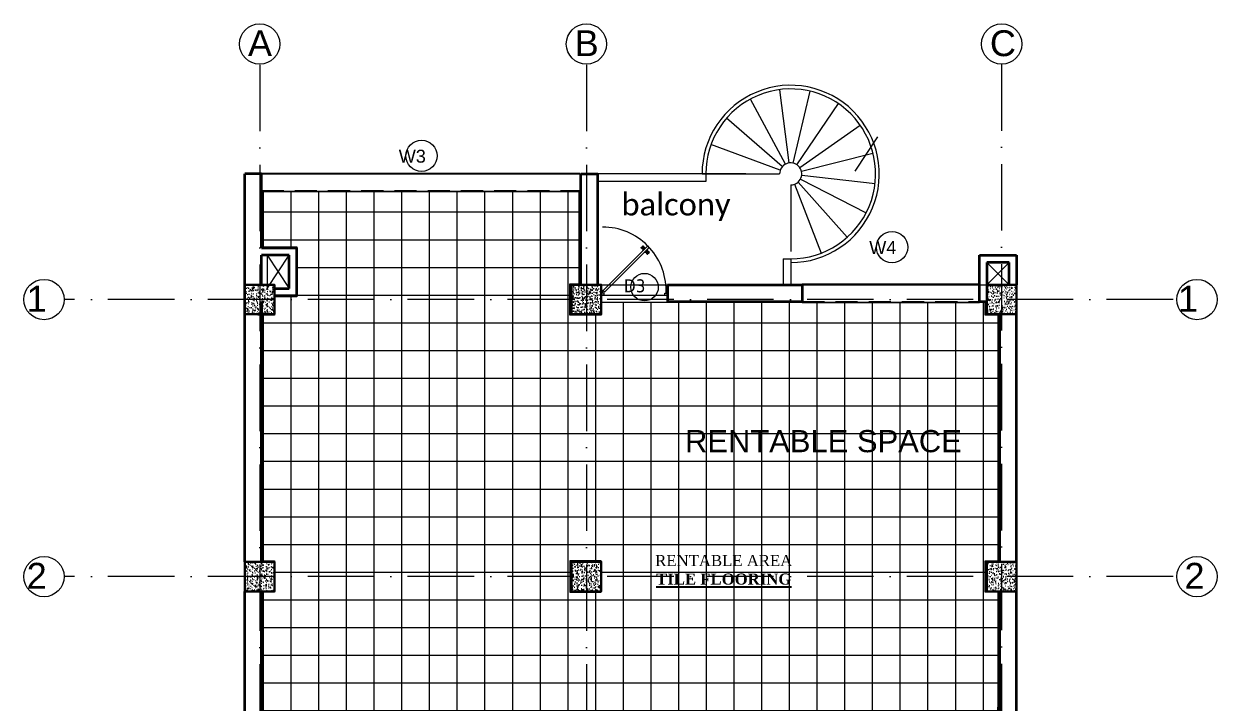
# Model space of a CAD drawing. Header units: inches. Extents: x 10755 to 33653, y -10992 to 10708.
# Drawn here: x 25991 to 26638, y -395 to -28 of the extents above; entities that cross this region are included whole.
import ezdxf

# ---------------------------------------------------------------- set-up
doc = ezdxf.new("R2010")
doc.units = ezdxf.units.IN
doc.header["$MEASUREMENT"] = 0
doc.linetypes.add('ACAD_ISO10W100', pattern=[18, 12, -3, 0, -3])
doc.linetypes.add('HIDDEN', pattern=[0.375, 0.25, -0.125])
for name, color, linetype, lineweight in [('beam in plan', 241, 'HIDDEN', 20), ('centerline', 9, 'ACAD_ISO10W100', 5), ('col', 1, 'Continuous', 30), ('DIMINSION', 5, 'Continuous', 15), ('hatch', 33, 'Continuous', 5), ('hatch 2', 8, 'Continuous', 13), ('hatch room', 33, 'Continuous', 9), ('hatch- rcc', 252, 'Continuous', 5), ('PLASTER', 50, 'Continuous', 9), ('PUERTAS', 7, 'Continuous', 0), ('railing', 33, 'Continuous', 15), ('rs', 102, 'Continuous', 15), ('sill line', 21, 'Continuous', 20), ('STAIRCASE', 143, 'Continuous', 15), ('title text 1', 113, 'Continuous', 25), ('wall', 1, 'Continuous', 35)]:
    doc.layers.add(name, color=color, linetype=linetype, lineweight=lineweight)
doc.layers.add('T-TEXT', color=230, linetype='Continuous')
doc.layers.add('text 100', color=4, linetype='Continuous')
doc.layers.get('DIMINSION').off()
doc.styles.add('Prajwal', font='stylu.ttf', dxfattribs={"height": 9})
doc.styles.get("Standard").update_dxf_attribs({"font": 'arial.ttf'})
doc.styles.add('suren', font='times.ttf', dxfattribs={"height": 4})

# ---------------------------------------------------------------- blocks, each defined once
blk = doc.blocks.new('ETERWEWE')
at = {"layer": 'hatch- rcc', "linetype": 'Continuous', "ltscale": 30}
h = blk.add_hatch(dxfattribs=at)
h.set_pattern_fill('AR-CONC', color=256, scale=0.5, style=0)
h.set_pattern_definition([(50, (0, 0), (3.586300913, -0.313760675), [0.375, -4.125]), (355, (0, 0), (-0.69375667, 3.76096067), [0.3, -3.3]), (100.4514445, (0.299, -0.026), (2.89254423, 3.447199955), [0.31870096, -3.50571056]), (46.1842, (0, 1), (5.33620665, -0.8275964), [0.5625, -6.1875]), (96.6356355, (0.4447, 0.931), (4.67330973, 4.870593), [0.47805171, -5.2585688]), (351.184164, (0, 1), (4.67330973, 4.870593), [0.45, -4.95]), (21, (0.5, 0.75), (2.98453526, -2.013094453), [0.375, -4.125]), (326, (0.5, 0.75), (1.21657666, 3.625750225), [0.3, -3.3]), (71.4514447, (0.7487, 0.5822), (4.20111188, 1.612655764), [0.31870095, -3.50571056]), (37.5, (0, 0), (0.060799277, 1.664469269), [0, -3.26, 0, -3.35, 0, -3.3125]), (7.5, (0, 0), (1.315347687, 1.97205856), [0, -1.91, 0, -3.185, 0, -1.2625]), (327.5, (-1.115, 0), (2.669112181, -0.112774359), [0, -1.25, 0, -3.9, 0, -5.175]), (317.5, (-1.615, 0), (2.915930847, 0.50052491), [0, -1.625, 0, -2.59, 0, -3.675])])
h.paths.add_polyline_path([(159423.23, -3794.58), (159439.23, -3794.58), (159439.23, -3778.58), (159423.23, -3778.58)])
at = {"layer": 'col', "linetype": 'Continuous', "ltscale": 30}
blk.add_lwpolyline([(159423.23, -3794.58), (159423.23, -3778.58), (159439.23, -3778.58), (159439.23, -3794.58), (159423.23, -3794.58)], dxfattribs=at)
blk = doc.blocks.new('wewerrr')
at = {"layer": 'DIMINSION', "linetype": 'Continuous'}
for p in [(16886.62, 33.19), (16886.62, 33.19), (17063.62, 33.19), (17063.62, 33.19), (17288.57, 33.19), (17288.57, 33.19), (16886.62, -116.81), (16886.62, -116.81), (17063.62, -116.81), (17063.62, -116.81), (17288.57, -116.81), (17288.57, -116.81)]:
    blk.add_blockref('ETERWEWE', p, dxfattribs=at)
blk = doc.blocks.new('wwewrr')
at = {"layer": 'STAIRCASE'}
for p, q in [((177644.27, -3436.61), (177639.11, -3396.95)), ((177646.44, -3436.73), (177655.69, -3397.81)), ((177642.21, -3437.28), (177623.3, -3402.03)), ((177648.42, -3437.6), (177670.88, -3404.5)), ((177640.52, -3438.63), (177610.33, -3412.39)), ((177649.96, -3439.12), (177682.71, -3416.16)), ((177639.42, -3440.49), (177601.87, -3426.68)), ((177650.86, -3441.09), (177689.63, -3431.25)), ((177597.05, -3442.59), (177639.05, -3442.59)), ((177650.38, -3445.32), (177685.9, -3463.7)), ((177651.01, -3443.25), (177690.75, -3447.82)), ((177645.06, -3448.56), (177645.06, -3484.56)), ((177647.2, -3448.16), (177661.57, -3485.49)), ((177649.05, -3447.03), (177675.74, -3476.83))]:
    blk.add_line(p, q, dxfattribs=at)
for radius, end in [(48, 180.04377), (46, 180.04377), (6, 180.30639)]:
    blk.add_arc((177645.05, -3442.56), radius, 270.01881, end, dxfattribs=at)
blk = doc.blocks.new('2ft6in')
at = {"layer": 'PUERTAS', "color": 2}
for p, q in [((0.84, 2.1), (21.02, 22.28)), ((21.71, 21.6), (1.47, 1.37)), ((18.33, 21.76), (18.31, 21.77)), ((21.71, 21.6), (21.02, 22.28)), ((21.18, 18.9), (21.2, 18.89)), ((0, 2), (0, 0)), ((0.6, 2), (0, 2)), ((1.33, 0), (0, 0)), ((0.6, 1.26), (0.6, 2.04)), ((0.67, 1.26), (0.6, 1.26)), ((0.67, 1.26), (0.67, 2.01)), ((0.67, 1), (0.67, 1.26)), ((1.33, 1), (0.67, 1)), ((1.31, 1.53), (0.79, 2.06)), ((1.36, 1.58), (0.81, 2.12)), ((1.36, 1.58), (1.31, 1.53)), ((1.47, 1.37), (1.31, 1.53)), ((1.33, 0), (1.33, 1)), ((28.67, 0), (28.67, 1)), ((28.67, 1), (29.33, 1)), ((28.67, 0), (30, 0)), ((29.33, 1), (29.33, 2)), ((29.33, 2), (30, 2)), ((30, 0), (30, 2))]:
    blk.add_line(p, q, dxfattribs=at)
at = {"layer": 'PUERTAS', "color": 1}
for p, q in [((18.06, 21.44), (18.48, 21.86)), ((18.08, 21.51), (18.45, 21.88)), ((18.82, 22.25), (18.45, 21.88)), ((18.9, 22.28), (18.48, 21.86)), ((18.84, 22.23), (18.82, 22.25)), ((19.54, 21.59), (18.99, 22.27)), ((18.74, 20.79), (18.06, 21.34)), ((18.11, 21.49), (18.08, 21.51)), ((18.83, 20.8), (19.18, 21.15)), ((18.84, 20.21), (19.1, 20.6)), ((18.85, 20.11), (18.84, 20.12)), ((18.92, 20.89), (18.93, 20.88)), ((19.02, 20.88), (19.24, 21.1)), ((19.12, 20.8), (19.03, 20.89)), ((19.1, 20.7), (19.11, 20.69)), ((19.1, 20.6), (19.1, 20.6)), ((19.11, 20.79), (19.33, 21.01)), ((19.54, 21.5), (19.18, 21.15)), ((19.45, 21.31), (19.24, 21.1)), ((19.55, 21.22), (19.33, 21.01)), ((19.45, 21.41), (19.45, 21.41)), ((19.54, 21.22), (19.45, 21.31)), ((19.53, 19.43), (19.54, 19.42)), ((19.64, 21.23), (19.64, 21.23)), ((19.64, 19.42), (20.02, 19.67)), ((19.74, 21.24), (19.73, 21.23)), ((20.12, 21.49), (19.74, 21.24)), ((20.02, 19.67), (20.03, 19.68)), ((20.12, 19.68), (20.12, 19.68)), ((20.21, 19.69), (20.43, 19.9)), ((20.22, 21.48), (20.22, 21.49)), ((20.22, 19.41), (20.57, 19.76)), ((20.22, 19.69), (20.31, 19.6)), ((20.22, 19.32), (20.76, 18.64)), ((20.31, 19.6), (20.52, 19.81)), ((20.31, 19.5), (20.31, 19.5)), ((20.65, 20.12), (20.43, 19.9)), ((20.74, 20.03), (20.52, 19.81)), ((20.93, 20.11), (20.57, 19.76)), ((20.64, 20.11), (20.73, 20.02)), ((20.66, 20.31), (20.65, 20.31)), ((20.65, 20.21), (20.65, 20.22)), ((20.91, 20.7), (20.66, 20.31)), ((20.84, 20.02), (20.83, 20.03)), ((20.86, 18.63), (21.28, 19.05)), ((20.91, 20.8), (20.91, 20.79)), ((20.91, 18.68), (20.94, 18.66)), ((20.94, 18.66), (21.31, 19.03)), ((21.02, 20.12), (21.7, 19.57)), ((21.7, 19.47), (21.28, 19.05)), ((21.67, 19.4), (21.31, 19.03)), ((21.65, 19.42), (21.67, 19.4))]:
    blk.add_line(p, q, dxfattribs=at)
at = {"layer": 'PUERTAS', "color": 8}
for p, q in [((18.95, 20.92), (18.2, 21.58)), ((18.44, 21.9), (18.31, 21.77)), ((19.07, 21.03), (18.34, 21.72)), ((18.44, 21.9), (18.56, 22.02)), ((18.58, 22.01), (18.56, 22.02)), ((19.3, 21.26), (18.61, 22)), ((19.42, 21.38), (18.75, 22.14)), ((19.51, 21.48), (18.88, 22.26)), ((19.55, 21.53), (18.93, 22.3)), ((18.81, 20.78), (18.04, 21.4)), ((18.86, 20.83), (18.08, 21.46)), ((18.91, 20.27), (19.19, 20.69)), ((19.13, 20.8), (19.03, 20.9)), ((19.15, 20.82), (19.05, 20.92)), ((19.09, 20.44), (19.25, 20.76)), ((19.19, 20.87), (19.1, 20.96)), ((19.25, 20.93), (19.16, 21.02)), ((19.28, 20.63), (19.32, 20.83)), ((19.4, 21.08), (19.31, 21.17)), ((19.47, 21.15), (19.38, 21.24)), ((19.43, 20.78), (19.4, 20.9)), ((19.51, 21.19), (19.42, 21.28)), ((19.55, 20.91), (19.43, 20.94)), ((19.53, 21.21), (19.44, 21.3)), ((19.7, 21.06), (19.51, 21.01)), ((19.89, 21.24), (19.58, 21.08)), ((20.07, 21.42), (19.64, 21.15)), ((19.69, 19.49), (20.12, 19.76)), ((19.87, 19.67), (20.18, 19.83)), ((20.06, 19.85), (20.25, 19.9)), ((20.21, 20), (20.33, 19.97)), ((20.21, 19.38), (20.83, 18.61)), ((20.23, 19.7), (20.32, 19.61)), ((20.25, 19.72), (20.34, 19.63)), ((20.25, 19.43), (20.88, 18.65)), ((20.29, 19.76), (20.38, 19.67)), ((20.33, 20.13), (20.36, 20.01)), ((20.34, 19.53), (21, 18.77)), ((20.36, 19.83), (20.45, 19.74)), ((20.48, 20.28), (20.44, 20.08)), ((20.46, 19.64), (21.14, 18.91)), ((20.5, 19.98), (20.6, 19.89)), ((20.67, 20.47), (20.51, 20.15)), ((20.85, 20.64), (20.57, 20.22)), ((20.57, 20.04), (20.66, 19.95)), ((20.61, 20.09), (20.7, 19.99)), ((20.63, 20.11), (20.72, 20.01)), ((20.69, 19.87), (21.42, 19.19)), ((20.81, 19.99), (21.56, 19.33)), ((20.9, 20.08), (21.68, 19.45)), ((20.95, 20.13), (21.72, 19.51)), ((21.32, 19.01), (21.2, 18.89)), ((21.32, 19.01), (21.44, 19.14)), ((21.43, 19.15), (21.44, 19.14)), ((0, 0), (30, 0))]:
    blk.add_line(p, q, dxfattribs=at)
at = {"layer": 'PUERTAS', "color": 2}
for radius in [0.129, 0.0627]:
    blk.add_circle((0.68, 2.14), radius, dxfattribs=at)
at = {"layer": 'PUERTAS', "color": 8}
blk.add_arc((0.68, 2.14), 28.65, 359.7285, 90.0333, dxfattribs=at)
at = {"layer": 'PUERTAS', "color": 1}
for centre, start, end in [((18.94, 22.23), 38.9236, 135), ((19.49, 21.55), 315, 38.9236), ((18.78, 20.84), 231.0764, 315), ((18.89, 20.16), 135, 225), ((18.97, 20.93), 225, 315), ((19.16, 20.74), 135, 219.7428), ((19.06, 20.65), 315, 39.7428), ((19.4, 21.36), 315, 45), ((19.59, 19.47), 225, 315), ((19.6, 21.18), 50.2572, 135), ((19.68, 21.28), 230.2572, 315), ((20.07, 19.63), 50.2572, 135), ((20.17, 21.44), 45, 135), ((20.16, 19.73), 230.2572, 315), ((20.27, 19.36), 135, 218.9236), ((20.35, 19.55), 135, 225), ((20.7, 20.26), 135, 219.7428), ((20.6, 20.17), 315, 39.7428), ((20.78, 19.98), 45, 135), ((20.82, 18.68), 218.9236, 315), ((20.87, 20.75), 315, 45), ((20.98, 20.07), 51.0764, 135), ((21.65, 19.52), 315, 51.0764)]:
    blk.add_arc(centre, 0.0667, start, end, dxfattribs=at)

msp = doc.modelspace()

# ---------------------------------------------------------------- hatches: boundary and pattern name
at = {"layer": 'hatch room'}
h = msp.add_hatch(dxfattribs=at)
h.set_pattern_fill('ANSI37', color=256, scale=120, angle=45, style=0)
h.set_pattern_definition([(90, (12291.024, -12144.676), (-15, 3e-15), []), (180, (12291.024, -12144.676), (-3e-15, -15), [])])
h.paths.add_polyline_path([(26447.09, -734.597), (26383.423, -734.597), (26383.423, -729.597), (26324.423, -729.593), (26324.423, -734.593), (26304.041, -734.593), (26304.041, -736.593), (26287.041, -736.593), (26287.041, -734.718), (26193.995, -734.593), (26193.995, -459.741), (26324.423, -459.741), (26324.423, -464.741), (26383.423, -464.741), (26383.423, -459.741), (26518.901, -459.741), (26518.995, -335.598), (26511.989, -335.593), (26511.989, -318.593), (26518.984, -318.593), (26518.968, -185.593), (26511.99, -185.593), (26511.989, -178.593), (26304.043, -178.593), (26304.043, -185.593), (26287.043, -185.593), (26287.043, -168.593), (26292.041, -168.593), (26292.041, -118.593), (26120.041, -118.593), (26120.041, -148.593), (26139.041, -148.593), (26139.041, -175.593), (26127.043, -175.593), (26127.043, -185.593), (26120.041, -185.593), (26120.041, -318.593), (26127.041, -318.593), (26127.041, -335.593), (26120.041, -335.593), (26120.041, -534.593), (26127.041, -534.593), (26127.041, -551.593), (26120.041, -551.593), (26120.041, -719.593), (26127.041, -719.593), (26127.041, -736.593), (26120.041, -736.593), (26120.041, -959.593), (26127.041, -959.593), (26127.041, -961.593), (26139.041, -961.593), (26139.041, -995.593), (26120.041, -995.593), (26120.041, -1151.593), (26127.041, -1151.593), (26127.041, -1258.593), (26502.989, -1258.593), (26502.989, -1254.593), (26518.989, -1254.593), (26518.989, -1168.593), (26511.989, -1168.593), (26511.989, -1151.593), (26518.968, -1151.593), (26518.986, -976.593), (26511.989, -976.593), (26511.989, -959.593), (26518.988, -959.593), (26518.922, -762.593), (26447.09, -762.593)])
h.paths.add_polyline_path([(26304.041, -318.593), (26287.041, -318.593), (26287.041, -335.593), (26304.041, -335.593)], flags=16)
h.paths.add_polyline_path([(26304.041, -959.593), (26287.041, -959.593), (26287.041, -976.593), (26304.041, -976.593)], flags=16)
h.paths.add_polyline_path([(26304.041, -1151.593), (26287.041, -1151.593), (26287.041, -1168.593), (26304.041, -1168.593)], flags=16)

# ---------------------------------------------------------------- linework, layer by layer
at = {"layer": 'beam in plan', "linetype": 'Continuous', "ltscale": 30}
msp.add_line((26122.982, -153.093), (26122.982, -171.093), dxfattribs=at)
at = {"layer": 'centerline', "ltscale": 3}
for p, q in [((26118.982, -49.966), (26118.982, -1388.224)), ((26295.982, -49.966), (26295.982, -1388.224)), ((26520.93, -49.649), (26520.93, -1388.224)), ((26613.793, -177.093), (26013.045, -177.093)), ((26613.791, -327.093), (26013.043, -327.093))]:
    msp.add_line(p, q, dxfattribs=at)
at = {"layer": 'centerline', "linetype": 'Continuous'}
for centre in [(26118.982, -38.738), (26295.982, -38.738), (26520.93, -38.738), (26002.134, -177.093), (26626.763, -177.093), (26002.132, -327.093), (26626.762, -327.093)]:
    msp.add_circle(centre, 10.912, dxfattribs=at)
at = {"layer": 'Defpoints'}
for points in [[(26117.982, -185.093), (26126.984, -185.093), (26126.984, -178.093)], [(26117.982, -319.093), (26126.982, -319.093), (26126.982, -335.093), (26117.982, -335.093)]]:
    msp.add_lwpolyline(points, dxfattribs=at)
at = {"layer": 'hatch', "linetype": 'Continuous', "ltscale": 30}
msp.add_line((26441.626, -107.62), (26453.829, -88.984), dxfattribs=at)
at = {"layer": 'hatch 2', "linetype": 'Continuous', "ltscale": 30}
for p, q in [((26122.982, -171.093), (26134.982, -153.093)), ((26122.982, -153.093), (26134.982, -171.093)), ((26512.93, -169.093), (26524.932, -157.093)), ((26524.932, -169.093), (26512.93, -157.093))]:
    msp.add_line(p, q, dxfattribs=at)
at = {"layer": 'hatch 2', "ltscale": 30}
for centre, radius in [((26206.67, -99.27), 8.47), ((26461.561, -148.732), 8.47), ((26327.464, -170.364), 7.47)]:
    msp.add_circle(centre, radius, dxfattribs=at)
at = {"layer": 'PLASTER'}
msp.add_lwpolyline([(26518.901, -459.741), (26518.995, -335.598), (26511.989, -335.593), (26511.989, -318.593), (26518.984, -318.593), (26518.968, -185.593), (26511.99, -185.593), (26511.989, -178.593), (26304.043, -178.593), (26304.043, -185.593), (26287.043, -185.593), (26287.043, -168.593), (26292.041, -168.593), (26292.041, -118.593), (26120.041, -118.593), (26120.041, -148.593), (26139.041, -148.593), (26139.041, -175.593), (26127.043, -175.593), (26127.043, -185.593), (26120.041, -185.593), (26120.041, -318.593), (26127.041, -318.593), (26127.041, -335.593), (26120.041, -335.593), (26120.041, -534.593)], dxfattribs=at)
msp.add_lwpolyline([(26304.041, -318.593), (26287.041, -318.593), (26287.041, -335.593), (26304.041, -335.593)], close=True, dxfattribs=at)
at = {"layer": 'railing', "linetype": 'Continuous', "ltscale": 30}
for p, q in [((26382.28, -109.093), (26301.982, -109.093)), ((26360.638, -109.093), (26360.638, -113.089)), ((26360.638, -113.089), (26301.982, -113.093)), ((26402.654, -155.066), (26402.652, -169.093)), ((26402.654, -155.066), (26406.654, -155.066)), ((26406.654, -155.066), (26406.652, -169.093))]:
    msp.add_line(p, q, dxfattribs=at)
at = {"layer": 'rs', "linetype": 'HIDDEN', "ltscale": 48}
for p, q in [((26119.982, -109.093), (26292.482, -109.093)), ((26119.982, -118.093), (26292.982, -118.093)), ((26412.93, -169.093), (26508.93, -169.093)), ((26412.93, -178.093), (26508.93, -178.093))]:
    msp.add_line(p, q, dxfattribs=at)
at = {"layer": 'sill line', "linetype": 'Continuous', "ltscale": 30}
for p, q in [((26119.982, -108.593), (26292.482, -108.593)), ((26119.982, -118.593), (26292.982, -118.593)), ((26412.93, -168.593), (26508.93, -168.593)), ((26412.93, -178.593), (26508.93, -178.593))]:
    msp.add_line(p, q, dxfattribs=at)
msp.add_lwpolyline([(26110.983, -109.093), (26301.982, -109.093), (26301.982, -169.093), (26528.932, -169.093), (26528.932, -169.093), (26528.932, -1264.093), (26110.983, -1264.093), (26110.983, -109.093)], dxfattribs=at)
at = {"layer": 'wall', "linetype": 'Continuous', "ltscale": 30}
for p, q in [((26110.982, -319.093), (26110.982, -109.093)), ((26110.982, -169.093), (26110.982, -109.093)), ((26119.982, -109.093), (26110.982, -109.093)), ((26119.982, -118.093), (26119.982, -109.093)), ((26292.982, -109.093), (26301.982, -109.093)), ((26292.982, -118.093), (26292.982, -109.093)), ((26119.982, -149.093), (26119.982, -118.093)), ((26292.982, -169.093), (26292.982, -118.093)), ((26119.982, -149.093), (26138.982, -149.093)), ((26119.982, -169.093), (26119.982, -153.093)), ((26134.982, -153.093), (26119.982, -153.093)), ((26134.982, -171.093), (26134.982, -153.093)), ((26138.982, -149.093), (26138.982, -175.093)), ((26508.93, -178.093), (26508.93, -153.093)), ((26508.93, -153.093), (26528.932, -153.093)), ((26528.932, -153.093), (26528.932, -169.093)), ((26524.932, -157.093), (26512.93, -157.093)), ((26512.93, -157.093), (26512.93, -169.093)), ((26524.932, -169.093), (26524.932, -157.093)), ((26126.982, -171.093), (26134.982, -171.093)), ((26339.982, -169.093), (26412.93, -169.093)), ((26339.982, -169.093), (26339.982, -178.093)), ((26412.93, -169.093), (26412.93, -178.093)), ((26119.982, -178.135), (26119.982, -205.093)), ((26138.982, -175.093), (26126.982, -175.093)), ((26339.982, -178.093), (26412.93, -178.093)), ((26508.93, -178.093), (26512.93, -178.093)), ((26119.982, -319.093), (26119.982, -185.093)), ((26119.982, -202.093), (26119.982, -185.093)), ((26519.925, -319.093), (26519.909, -184.804)), ((26519.925, -319.093), (26519.909, -184.804)), ((26528.925, -319.093), (26528.909, -184.803)), ((26528.925, -319.093), (26528.909, -184.803)), ((26119.982, -209.093), (26119.982, -319.093)), ((26110.982, -535.093), (26110.982, -335.093)), ((26119.982, -535.093), (26119.982, -335.093)), ((26519.436, -335.098), (26519.436, -335.093)), ((26519.842, -460.241), (26519.936, -335.093)), ((26528.885, -335.093), (26528.842, -460.241))]:
    msp.add_line(p, q, dxfattribs=at)
msp.add_lwpolyline([(26292.982, -109.093), (26301.982, -109.093), (26301.982, -169.093)], dxfattribs=at)

# ---------------------------------------------------------------- block references
at = {"color": 3, "extrusion": (0, 0, -1), "xscale": -1.200000000011642, "yscale": 1.200000000000728, "zscale": -1.200000000011642}
msp.add_blockref('2ft6in', (-26303.982, -174.793), dxfattribs=at)
at = {"layer": 'STAIRCASE', "linetype": 'Continuous'}
msp.add_blockref('wwewrr', (-151238.409, 3333.504), dxfattribs=at)
at = {"layer": 'wall', "linetype": 'Continuous'}
msp.add_blockref('wewerrr', (-150198.866, 3576.303), dxfattribs=at)

# ---------------------------------------------------------------- texts
at = {"layer": 'T-TEXT', "ltscale": 100, "char_height": 14, "width": 12.94397, "style": 'suren'}
for s, insert, attachment_point in [('{\\fArial|b0|i0|c0|p34;A}', (26112.624, -31.3), 1), ('{\\fArial|b0|i0|c0|p34;B}', (26289.624, -31.3), 1), ('{\\fArial|b0|i0|c0|p34;C}', (26514.572, -31.3), 1), ('{\\fArial|b0|i0|c0|p34;1}', (26003.62, -169.655), 3), ('{\\fArial|b0|i0|c0|p34;1}', (26627.323, -169.655), 3), ('{\\fArial|b0|i0|c0|p34;2}', (26003.618, -319.655), 3), ('{\\fArial|b0|i0|c0|p34;2}', (26630.858, -319.655), 3)]:
    msp.add_mtext(s, dxfattribs=dict(at, insert=insert, attachment_point=attachment_point))
at = {"layer": 'text 100', "insert": (26370.379, -315.417), "char_height": 6, "width": 110.08563, "attachment_point": 2}
msp.add_mtext('\\A1;\\pxqc;{\\fTimes New Roman|b0|i0|c0|p18;RENTABLE AREA\\P\\fTimes New Roman|b1|i0|c0|p18;\\LTILE FLOORING}', dxfattribs=at)
at = {"layer": 'title text 1', "style": 'Prajwal'}
for s, insert, char_height, width, attachment_point, rotation in [('\\pi-5.632;{\\fArial|b0|i0|c0|p34;W3}', (26199.953, -95.961), 7, 6.48014975013211e-13, 1, 359.956324), ('{\\fCalibri|b0|i0|c0|p34;balcony}', (26374.09, -119.573), 12, 322.36104, 3, 359.973975), ('\\pi-5.632;{\\fArial|b0|i0|c0|p34;W4}', (26454.844, -145.423), 7, 6.48014975013211e-13, 1, 359.956324), ('\\pi-5.632;{\\fTahoma|b0|i0|c0|p34;D3}', (26321.959, -166.147), 7, 6.48014975013211e-13, 1, 359.956324)]:
    msp.add_mtext(s, dxfattribs=dict(at, insert=insert, char_height=char_height, width=width, attachment_point=attachment_point, rotation=rotation))
at = {"layer": 'title text 1', "insert": (26349.383, -247.746), "char_height": 12, "width": 241.00666, "attachment_point": 1, "style": 'Prajwal'}
msp.add_mtext('{\\fSansSerif|b0|i0|c2|p2;RENTABLE SPACE}', dxfattribs=at)

doc.saveas('drawing.dxf')
